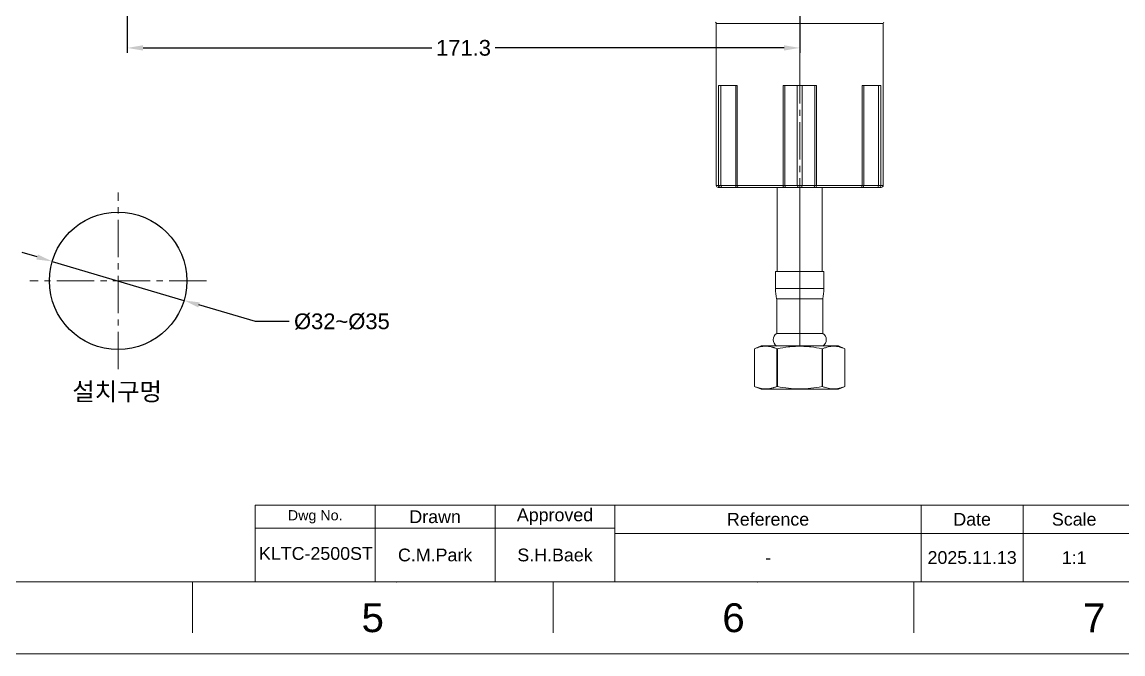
# Model space of a CAD drawing. Header units: millimetres. Extents: x 12315 to 13087, y 1034 to 1580.
# Drawn here: x 12657.2 to 12937.7, y 1034.5 to 1195.5 of the extents above; entities that cross this region are included whole.
import ezdxf

# ---------------------------------------------------------------- set-up
doc = ezdxf.new("R2010")
doc.units = ezdxf.units.MM
doc.linetypes.add('CENTER2', pattern=[28.575, 19.05, -3.175, 3.175, -3.175])
doc.linetypes.add('CENTERX2', pattern=[101.6, 63.5, -12.7, 12.7, -12.7])
for name, color, linetype, lineweight in [('CENTER', 1, 'CENTERX2', 15), ('DIM_', 5, 'Continuous', 9), ('FORM', 7, 'Continuous', 13)]:
    doc.layers.add(name, color=color, linetype=linetype, lineweight=lineweight)
doc.layers.add('TEXT', color=2, linetype='Continuous')
doc.styles.get("Standard").update_dxf_attribs({"font": 'arial.ttf'})
doc.dimstyles.new('사본(2) STANDARD', dxfattribs={"dimscale": 0, "dimtxt": 4, "dimasz": 4, "dimexe": 1.25, "dimexo": 0.625, "dimgap": 1.5, "dimtad": 3, "dimtih": 1, "dimtoh": 1, "dimdec": 1, "dimzin": 9, "dimdsep": 46, "dimtxsty": 'Standard', "dimcen": 2.5, "dimclrd": 5, "dimclre": 5, "dimclrt": 5, "dimadec": 0, "dimazin": 0, "dimtfac": 1, "dimtdec": 1, "dimtmove": 0, "dimatfit": 3, "dimfxl": 1.25, "dimtfill": 1, "dimtolj": 1, "dimtzin": 0, "dimarcsym": 0})

# ---------------------------------------------------------------- blocks, each defined once
blk = doc.blocks.new('*D5')
at = {"layer": 'Defpoints', "color": 0, "transparency": 16777216}
for p in [(12855.33, 1223.82), (12684.06, 1218.32), (12855.33, 1188.87)]:
    blk.add_point(p, dxfattribs=at)
at = {"layer": 'DIM_', "color": 5, "lineweight": -2, "transparency": 16777216}
for p, q in [((12855.33, 1223.2), (12855.33, 1187.62)), ((12684.06, 1217.7), (12684.06, 1187.62)), ((12688.06, 1188.87), (12761.63, 1188.87)), ((12851.33, 1188.87), (12777.75, 1188.87))]:
    blk.add_line(p, q, dxfattribs=at)
at = {"layer": 'DIM_', "color": 5, "transparency": 16777216}
for points in [[(12688.06, 1189.54), (12688.06, 1188.2), (12684.06, 1188.87)], [(12851.33, 1189.54), (12851.33, 1188.2), (12855.33, 1188.87)]]:
    blk.add_solid(points, dxfattribs=at)
at = {"layer": 'DIM_', "color": 5, "transparency": 16777216, "insert": (12769.69, 1188.87), "char_height": 4, "attachment_point": 5, "bg_fill": 3, "box_fill_scale": 1.1, "bg_fill_color": 256, "bg_fill_true_color": 13158600, "bg_fill_transparency": 0}
blk.add_mtext('\\A1;171.3', dxfattribs=at)
blk = doc.blocks.new('*D7')
at = {"layer": 'Defpoints', "color": 0, "transparency": 16777216}
for p in [(12664.93, 1134.48), (12698.49, 1124.55)]:
    blk.add_point(p, dxfattribs=at)
at = {"layer": 'DIM_', "color": 5, "lineweight": -2, "transparency": 16777216}
for p, q in [((12661.09, 1135.62), (12657.26, 1136.76)), ((12664.93, 1134.48), (12698.49, 1124.55)), ((12716.7, 1119.15), (12702.32, 1123.41)), ((12725.25, 1119.15), (12716.7, 1119.15))]:
    blk.add_line(p, q, dxfattribs=at)
at = {"layer": 'DIM_', "color": 5, "transparency": 16777216}
for points in [[(12661.28, 1136.26), (12660.9, 1134.98), (12664.93, 1134.48)], [(12702.51, 1124.05), (12702.13, 1122.77), (12698.49, 1124.55)]]:
    blk.add_solid(points, dxfattribs=at)
at = {"layer": 'DIM_', "color": 5, "transparency": 16777216, "insert": (12738.72, 1119.15), "char_height": 4, "attachment_point": 5, "bg_fill": 3, "box_fill_scale": 1.1, "bg_fill_color": 256, "bg_fill_true_color": 13158600, "bg_fill_transparency": 0}
blk.add_mtext('\\A1;%%C32~%%C35', dxfattribs=at)
blk = doc.blocks.new('*D8')
at = {"layer": 'Defpoints', "color": 0, "transparency": 16777216}
for p in [(12855.33, 1385.2), (12738.62, 1312.82), (12767.23, 1272.92), (12684.06, 1218.32), (12855.33, 1146.13)]:
    blk.add_point(p, dxfattribs=at)
at = {"layer": 'DIM_', "color": 5, "lineweight": -2, "transparency": 16777216}
for start, end in [(240.8898, 253.7475), (256.2452, 269.1102)]:
    blk.add_arc((12855.33, 1514.96), 257.57, start, end, dxfattribs=at)
at = {"layer": 'DIM_', "color": 5, "transparency": 16777216}
for points in [[(12729.69, 1289.35), (12730.35, 1290.5), (12726.54, 1291.9)], [(12851.33, 1258.09), (12851.32, 1256.75), (12855.33, 1257.39)]]:
    blk.add_solid(points, dxfattribs=at)
at = {"layer": 'DIM_', "color": 5, "transparency": 16777216, "insert": (12788.66, 1266.17), "char_height": 4, "attachment_point": 5, "bg_fill": 3, "box_fill_scale": 1.1, "bg_fill_color": 256, "bg_fill_true_color": 13158600, "bg_fill_transparency": 0}
blk.add_mtext('\\A1;30°', dxfattribs=at)

msp = doc.modelspace()

# ---------------------------------------------------------------- linework, layer by layer
at = {"linetype": 'Continuous', "lineweight": 18}
for p, q in [((12834.08, 1195.07), (12834.08, 1153.82)), ((12876.58, 1153.82), (12876.58, 1195.07)), ((12834.64, 1179.32), (12834.64, 1153.82)), ((12834.64, 1179.32), (12835.27, 1179.32)), ((12839.03, 1179.32), (12835.27, 1179.32)), ((12839.03, 1179.32), (12839.41, 1179.32)), ((12851.1, 1179.32), (12851.51, 1179.32)), ((12854.71, 1179.32), (12851.51, 1179.32)), ((12854.71, 1179.32), (12855.94, 1179.32)), ((12859.14, 1179.32), (12855.94, 1179.32)), ((12859.14, 1179.32), (12859.56, 1179.32)), ((12871.25, 1179.32), (12871.62, 1179.32)), ((12875.38, 1179.32), (12871.62, 1179.32)), ((12875.38, 1179.32), (12876.01, 1179.32)), ((12876.01, 1153.82), (12876.01, 1179.32)), ((12834.58, 1153.32), (12835.14, 1153.32)), ((12835.14, 1153.32), (12835.45, 1153.32)), ((12835.45, 1153.32), (12839.22, 1153.32)), ((12839.22, 1153.32), (12839.78, 1153.32)), ((12839.78, 1153.32), (12851.2, 1153.32)), ((12849.58, 1153.32), (12849.58, 1144.17)), ((12851.2, 1153.32), (12851.82, 1153.32)), ((12851.82, 1153.32), (12855.02, 1153.32)), ((12855.02, 1153.32), (12855.63, 1153.32)), ((12855.63, 1153.32), (12858.83, 1153.32)), ((12858.83, 1153.32), (12859.46, 1153.32)), ((12859.46, 1153.32), (12870.87, 1153.32)), ((12861.08, 1144.17), (12861.08, 1153.32)), ((12870.87, 1153.32), (12871.43, 1153.32)), ((12871.43, 1153.32), (12875.2, 1153.32)), ((12875.2, 1153.32), (12875.51, 1153.32)), ((12876.08, 1153.32), (12875.51, 1153.32)), ((12849.58, 1144.17), (12849.58, 1131.94)), ((12861.08, 1131.94), (12861.08, 1144.17)), ((12855.33, 1131.94), (12849.18, 1131.94)), ((12849.18, 1131.94), (12849.18, 1127.58)), ((12855.33, 1131.94), (12861.48, 1131.94)), ((12861.48, 1127.58), (12861.48, 1131.94)), ((12849.46, 1124.94), (12849.46, 1116.16)), ((12855.33, 1124.94), (12849.46, 1124.94)), ((12855.33, 1124.94), (12861.2, 1124.94)), ((12861.2, 1116.16), (12861.2, 1124.94)), ((12855.33, 1116.16), (12849.46, 1116.16)), ((12855.33, 1116.16), (12861.2, 1116.16)), ((12845.5, 1112.94), (12843.83, 1112.25)), ((12843.83, 1102.62), (12843.83, 1112.25)), ((12843.83, 1112.25), (12843.83, 1112.25)), ((12843.83, 1102.62), (12843.83, 1112.25)), ((12855.33, 1112.94), (12845.5, 1112.94)), ((12849.65, 1112.25), (12849.51, 1112.25)), ((12849.51, 1102.62), (12849.51, 1112.25)), ((12849.65, 1102.62), (12849.65, 1112.25)), ((12855.33, 1112.94), (12865.16, 1112.94)), ((12861, 1102.62), (12861, 1112.25)), ((12861.15, 1112.25), (12861, 1112.25)), ((12861.15, 1102.62), (12861.15, 1112.25)), ((12866.83, 1112.25), (12865.16, 1112.94)), ((12866.83, 1102.62), (12866.83, 1112.25)), ((12866.83, 1112.25), (12866.83, 1112.25)), ((12843.83, 1102.62), (12845.5, 1101.94)), ((12843.83, 1102.62), (12843.83, 1102.62)), ((12849.65, 1102.62), (12849.51, 1102.62)), ((12861.15, 1102.62), (12861, 1102.62)), ((12865.16, 1101.94), (12866.83, 1102.62)), ((12866.83, 1102.62), (12866.83, 1102.62)), ((12855.33, 1101.94), (12845.5, 1101.94)), ((12855.33, 1101.94), (12865.16, 1101.94))]:
    msp.add_line(p, q, dxfattribs=at)
at = {"linetype": 'Continuous', "lineweight": 13}
for p, q in [((12855.33, 1195.07), (12834.08, 1195.07)), ((12855.33, 1195.07), (12855.33, 1195.47)), ((12855.33, 1195.07), (12876.58, 1195.07)), ((12855.33, 1195.07), (12855.33, 1179.32)), ((12835.27, 1153.82), (12835.27, 1179.32)), ((12839.03, 1153.82), (12839.03, 1179.32)), ((12839.41, 1153.82), (12839.41, 1179.32)), ((12851.1, 1179.32), (12851.1, 1153.82)), ((12851.51, 1179.32), (12851.51, 1153.82)), ((12854.71, 1153.82), (12854.71, 1179.32)), ((12855.94, 1153.82), (12855.94, 1179.32)), ((12859.14, 1153.82), (12859.14, 1179.32)), ((12859.56, 1153.82), (12859.56, 1179.32)), ((12871.25, 1179.32), (12871.25, 1153.82)), ((12871.62, 1179.32), (12871.62, 1153.82)), ((12875.38, 1153.82), (12875.38, 1179.32)), ((12834.64, 1153.82), (12834.08, 1153.82)), ((12834.64, 1153.82), (12835.27, 1153.82)), ((12835.27, 1153.82), (12839.03, 1153.82)), ((12839.03, 1153.82), (12839.41, 1153.82)), ((12839.41, 1153.82), (12851.1, 1153.82)), ((12851.1, 1153.82), (12851.51, 1153.82)), ((12851.51, 1153.82), (12854.71, 1153.82)), ((12854.71, 1153.82), (12855.94, 1153.82)), ((12855.33, 1144.17), (12855.33, 1153.32)), ((12855.94, 1153.82), (12859.14, 1153.82)), ((12859.14, 1153.82), (12859.56, 1153.82)), ((12859.56, 1153.82), (12871.25, 1153.82)), ((12871.25, 1153.82), (12871.62, 1153.82)), ((12871.62, 1153.82), (12875.38, 1153.82)), ((12876.01, 1153.82), (12875.38, 1153.82)), ((12876.58, 1153.82), (12876.01, 1153.82)), ((12855.33, 1131.94), (12855.33, 1144.17)), ((12855.33, 1131.94), (12855.33, 1127.58)), ((12855.33, 1127.58), (12849.18, 1127.58)), ((12855.33, 1127.58), (12861.48, 1127.58)), ((12855.33, 1124.94), (12855.33, 1127.58)), ((12855.33, 1124.94), (12855.33, 1116.16)), ((12855.33, 1112.94), (12855.33, 1116.16)), ((12855.33, 1112.87), (12855.33, 1112.94)), ((12855.33, 1101.94), (12855.33, 1102.01))]:
    msp.add_line(p, q, dxfattribs=at)
msp.add_circle((12681.71, 1129.52), 17.5)
at = {"linetype": 'Continuous', "lineweight": 18}
for centre, radius, start, end in [((12833.58, 1195.07), 0.5, 0, 52.4314), ((12877.08, 1195.07), 0.5, 127.5686, 180), ((12834.58, 1153.82), 0.5, 180, 270), ((12835.14, 1153.82), 0.5, 180, 270), ((12875.51, 1153.82), 0.5, 270, 0), ((12876.08, 1153.82), 0.5, 270, 0), ((12861.76, 1127.58), 12.59, 180, 192.1084), ((12848.89, 1127.58), 12.59, 347.8916, 0), ((12850.46, 1114.55), 1.9, 121.9344, 238.0656), ((12860.19, 1114.55), 1.9, 301.9344, 58.0656)]:
    msp.add_arc(centre, radius, start, end, dxfattribs=at)
at = {"linetype": 'Continuous', "lineweight": 13}
for centre, ratio, start_param, end_param in [((12835.45, 1153.82), 0.373927, 1.570796, 3.141593), ((12839.22, 1153.82), 0.373927, 1.570796, 3.141593), ((12839.78, 1153.82), 0.749194, 1.570796, 3.141593), ((12851.2, 1153.82), 0.199015, 1.570796, 3.141593), ((12851.82, 1153.82), 0.616239, 1.570796, 3.141593), ((12855.02, 1153.82), 0.616239, 1.570796, 3.141593), ((12855.63, 1153.82), 0.616239, 3.141593, 4.712389), ((12858.83, 1153.82), 0.616239, 3.141593, 4.712389), ((12859.46, 1153.82), 0.199015, 3.141593, 4.712389), ((12870.87, 1153.82), 0.749194, 3.141593, 4.712389), ((12871.43, 1153.82), 0.373927, 3.141593, 4.712389), ((12875.2, 1153.82), 0.373927, 3.141593, 4.712389)]:
    msp.add_ellipse(centre, major_axis=(0, 0.5), ratio=ratio, start_param=start_param, end_param=end_param, dxfattribs=at)
at = {"linetype": 'Continuous', "lineweight": 18}
for points, knots in [([(12843.83, 1112.25), (12844.06, 1112.34), (12844.3, 1112.43), (12844.77, 1112.58), (12845, 1112.65), (12845.48, 1112.75), (12845.71, 1112.8), (12846.18, 1112.85), (12846.42, 1112.87), (12846.89, 1112.87), (12847.13, 1112.85), (12847.61, 1112.8), (12847.84, 1112.76), (12848.2, 1112.68), (12848.32, 1112.65), (12848.5, 1112.6), (12848.56, 1112.58), (12848.68, 1112.55), (12848.97, 1112.45), (12849.27, 1112.35), (12849.51, 1112.25)], [0, 0, 0, 0, 0.125, 0.125, 0.25, 0.25, 0.375, 0.375, 0.5, 0.5, 0.625, 0.625, 0.75, 0.75, 0.8125, 0.8125, 0.84375, 0.84375, 0.875, 1, 1, 1, 1]), ([(12849.65, 1112.25), (12850.58, 1112.44), (12851.52, 1112.59), (12852.94, 1112.75), (12853.42, 1112.8), (12854.37, 1112.85), (12854.85, 1112.87), (12855.33, 1112.87)], [0, 0, 0, 0, 0.5, 0.5, 0.75, 0.75, 1, 1, 1, 1]), ([(12855.33, 1112.87), (12855.8, 1112.87), (12856.28, 1112.85), (12857.23, 1112.8), (12857.71, 1112.75), (12859.13, 1112.59), (12860.07, 1112.44), (12861, 1112.25)], [0, 0, 0, 0, 0.25, 0.25, 0.5, 0.5, 1, 1, 1, 1]), ([(12861.15, 1112.25), (12861.38, 1112.34), (12861.62, 1112.43), (12862.09, 1112.58), (12862.32, 1112.65), (12862.8, 1112.75), (12863.03, 1112.8), (12863.5, 1112.85), (12863.74, 1112.87), (12864.22, 1112.87), (12864.45, 1112.85), (12864.93, 1112.8), (12865.16, 1112.76), (12865.52, 1112.68), (12865.64, 1112.65), (12865.82, 1112.6), (12865.88, 1112.58), (12866, 1112.55), (12866.29, 1112.45), (12866.59, 1112.35), (12866.83, 1112.25)], [0, 0, 0, 0, 0.125, 0.125, 0.25, 0.25, 0.375, 0.375, 0.5, 0.5, 0.625, 0.625, 0.75, 0.75, 0.8125, 0.8125, 0.84375, 0.84375, 0.875, 1, 1, 1, 1]), ([(12843.83, 1102.62), (12844.06, 1102.53), (12844.3, 1102.44), (12844.77, 1102.29), (12845, 1102.22), (12845.48, 1102.12), (12845.71, 1102.07), (12846.18, 1102.02), (12846.42, 1102.01), (12846.89, 1102), (12847.13, 1102.02), (12847.61, 1102.07), (12847.84, 1102.11), (12848.2, 1102.19), (12848.32, 1102.22), (12848.5, 1102.27), (12848.56, 1102.29), (12848.68, 1102.32), (12848.97, 1102.42), (12849.27, 1102.53), (12849.51, 1102.62)], [0, 0, 0, 0, 0.125, 0.125, 0.25, 0.25, 0.375, 0.375, 0.5, 0.5, 0.625, 0.625, 0.75, 0.75, 0.8125, 0.8125, 0.84375, 0.84375, 0.875, 1, 1, 1, 1]), ([(12849.65, 1102.62), (12850.58, 1102.43), (12851.52, 1102.28), (12852.94, 1102.12), (12853.42, 1102.07), (12854.37, 1102.02), (12854.85, 1102.01), (12855.33, 1102.01)], [0, 0, 0, 0, 0.5, 0.5, 0.75, 0.75, 1, 1, 1, 1]), ([(12855.33, 1102.01), (12855.8, 1102.01), (12856.28, 1102.02), (12857.23, 1102.07), (12857.71, 1102.12), (12859.13, 1102.28), (12860.07, 1102.43), (12861, 1102.62)], [0, 0, 0, 0, 0.25, 0.25, 0.5, 0.5, 1, 1, 1, 1]), ([(12861.15, 1102.62), (12861.38, 1102.53), (12861.62, 1102.44), (12862.09, 1102.29), (12862.32, 1102.22), (12862.8, 1102.12), (12863.03, 1102.07), (12863.5, 1102.02), (12863.74, 1102.01), (12864.22, 1102), (12864.45, 1102.02), (12864.93, 1102.07), (12865.16, 1102.11), (12865.52, 1102.19), (12865.64, 1102.22), (12865.82, 1102.27), (12865.88, 1102.29), (12866, 1102.32), (12866.29, 1102.42), (12866.59, 1102.53), (12866.83, 1102.62)], [0, 0, 0, 0, 0.125, 0.125, 0.25, 0.25, 0.375, 0.375, 0.5, 0.5, 0.625, 0.625, 0.75, 0.75, 0.8125, 0.8125, 0.84375, 0.84375, 0.875, 1, 1, 1, 1])]:
    msp.add_open_spline(points, degree=3, knots=knots, dxfattribs=at)
at = {"layer": 'CENTER', "color": 1, "linetype": 'CENTER2', "ltscale": 0.5}
msp.add_line((12855.33, 1146.13), (12855.33, 1385.2), dxfattribs=at)
at = {"layer": 'FORM'}
for p, q in [((12716.65, 1072.35), (13068.19, 1072.35)), ((12716.65, 1072.35), (12716.65, 1052.86)), ((12747.19, 1072.35), (12747.19, 1052.86)), ((12777.73, 1052.86), (12777.73, 1072.35)), ((12808.27, 1052.86), (12808.27, 1072.35)), ((12886.25, 1052.86), (12886.25, 1072.35)), ((12886.25, 1052.86), (12886.25, 1072.35)), ((12886.25, 1052.86), (12886.25, 1072.35)), ((12912.24, 1052.86), (12912.24, 1072.35)), ((12808.27, 1066.51), (12716.65, 1066.51)), ((12808.27, 1065.21), (12990.21, 1065.21)), ((12333.06, 1052.86), (13068.19, 1052.86)), ((12700.63, 1052.86), (12700.63, 1039.86)), ((12792.52, 1052.86), (12792.52, 1039.86)), ((12884.41, 1052.86), (12884.41, 1039.86))]:
    msp.add_line(p, q, dxfattribs=at)
msp.add_lwpolyline([(12314.69, 1580.31), (13086.57, 1580.31), (13086.57, 1034.48), (12314.69, 1034.48)], close=True, dxfattribs=at)
for p in [(12777.73, 1066.51), (12752.61, 1052.86), (12844.5, 1052.86), (12884.41, 1052.86)]:
    msp.add_point(p, dxfattribs=at)

# ---------------------------------------------------------------- texts
at = {"layer": 'DIM_', "insert": (12670.04, 1103.59), "char_height": 4.55, "attachment_point": 1}
msp.add_mtext_dynamic_manual_height_columns('설치구멍', width=28.1224, gutter_width=12.5, heights=[0], dxfattribs=at)
at = {"layer": 'FORM', "char_height": 7.35, "attachment_point": 5}
for s, insert in [('5', (12746.57, 1043.67)), ('6', (12838.46, 1043.67)), ('7', (12930.35, 1043.67))]:
    msp.add_mtext_dynamic_manual_height_columns(s, width=64.98, gutter_width=16.25, heights=[0], dxfattribs=dict(at, insert=insert))
at = {"layer": 'TEXT', "attachment_point": 5}
for s, width, heights, insert, char_height in [('Approved', 30.5406, [0], (12793, 1069.43), 3.249), ('Dwg No.', 30.5406, [0], (12731.92, 1069.43), 2.599), ('Drawn', 30.5406, [0], (12762.46, 1069.43), 3.249), ('Reference', 77.976, [0], (12847.26, 1068.78), 3.249), ('Date', 25.992, [0], (12899.24, 1068.78), 3.249), ('Scale', 25.992, [0], (12925.23, 1068.78), 3.249), ('KLTC-2500ST', 3.249, [6.14], (12732.1, 1060.07), 3.249), ('C.M.Park', 30.5406, [0], (12762.46, 1059.68), 3.249), ('S.H.Baek', 30.5406, [0], (12793, 1059.68), 3.249), ('2025.11.13', 25.992, [0], (12899.24, 1059.03), 3.249), ('1:1', 25.992, [0], (12925.23, 1059.03), 3.249), ('-', 77.976, [0], (12847.26, 1059.03), 3.25)]:
    msp.add_mtext_dynamic_manual_height_columns(s, width=width, gutter_width=16.25, heights=heights, dxfattribs=dict(at, insert=insert, char_height=char_height))

# ---------------------------------------------------------------- next in the draw order: dimensions: what is measured, and where the dimension line sits
at = {"layer": 'DIM_'}
dim = msp.add_linear_dim(base=(12855.33, 1188.87), p1=(12684.06, 1218.32), p2=(12855.33, 1223.82), dimstyle='사본(2) STANDARD', override={"dimscale": 1, "dimtad": 0}, dxfattribs=at)
dim.commit()
dim.dimension.update_dxf_attribs({"geometry": '*D5', "text_midpoint": (12769.69, 1188.87)})
dim = msp.add_diameter_dim_2p(p1=(12664.93, 1134.48), p2=(12698.49, 1124.55), text='%%C32~%%C35', dimstyle='사본(2) STANDARD', override={"dimscale": 1, "dimtad": 0}, dxfattribs=at)
dim.commit()
dim.dimension.update_dxf_attribs({"geometry": '*D7', "text_midpoint": (12738.72, 1119.15), "dimtype": 131})

# ---------------------------------------------------------------- next in the draw order: linework, layer by layer
at = {"layer": 'CENTER', "color": 1, "linetype": 'CENTER2', "ltscale": 0.5}
for p, q in [((12681.71, 1107.02), (12681.71, 1152.02)), ((12704.21, 1129.52), (12659.21, 1129.52))]:
    msp.add_line(p, q, dxfattribs=at)

# ---------------------------------------------------------------- next in the draw order: dimensions: what is measured, and where the dimension line sits
at = {"layer": 'DIM_'}
dim = msp.add_angular_dim_2l(base=(12767.23, 1272.92), line1=((12855.33, 1146.13), (12855.33, 1385.2)), line2=((12738.62, 1312.82), (12684.06, 1218.32)), dimstyle='사본(2) STANDARD', override={"dimscale": 1, "dimtad": 0}, dxfattribs=at)
dim.commit()
dim.dimension.update_dxf_attribs({"geometry": '*D8', "text_midpoint": (12788.66, 1266.17)})

doc.saveas('drawing.dxf')
